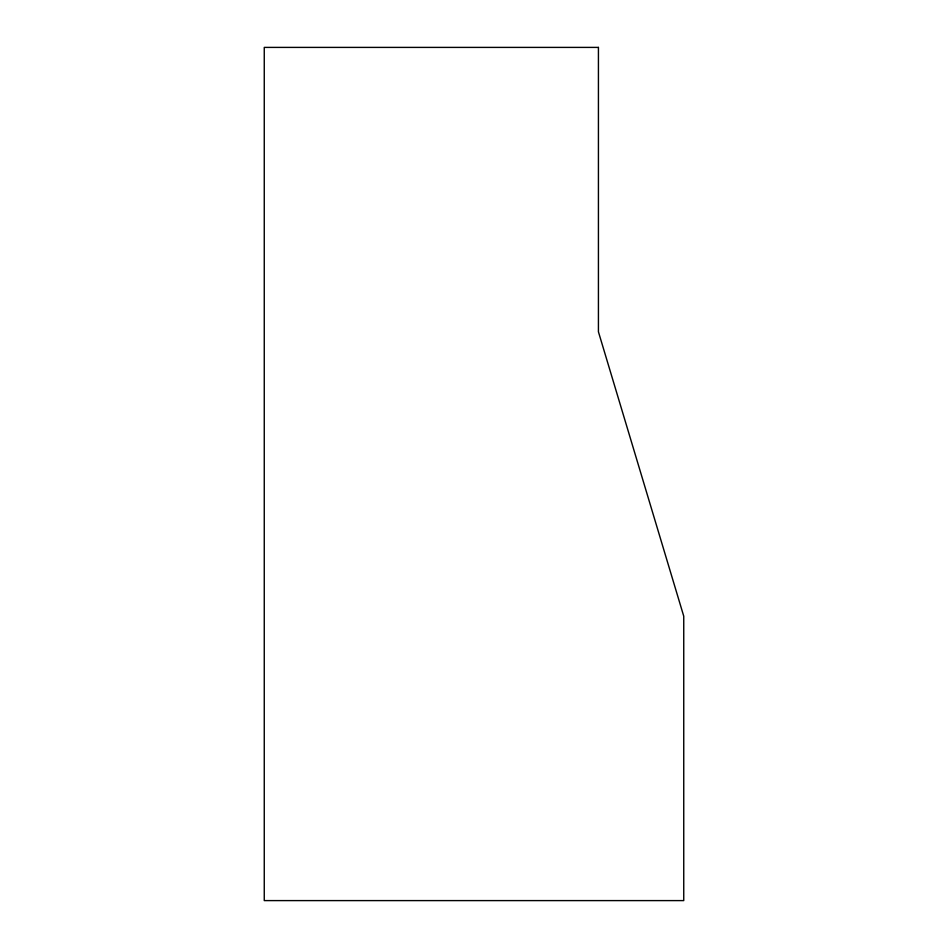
<?xml version="1.0" encoding="UTF-8"?>
<svg xmlns="http://www.w3.org/2000/svg" width="948" height="948" viewBox="0 0 948 948"><rect width="100%" height="100%" fill="white"/><g stroke="black" fill="none" stroke-linecap="round" stroke-linejoin="round"><path stroke-width="1.42" d="M598.425 47.4L264.255 47.4L264.255 900.6L683.745 900.6L683.745 616.2L598.425 331.8L598.425 47.4"/></g></svg>
